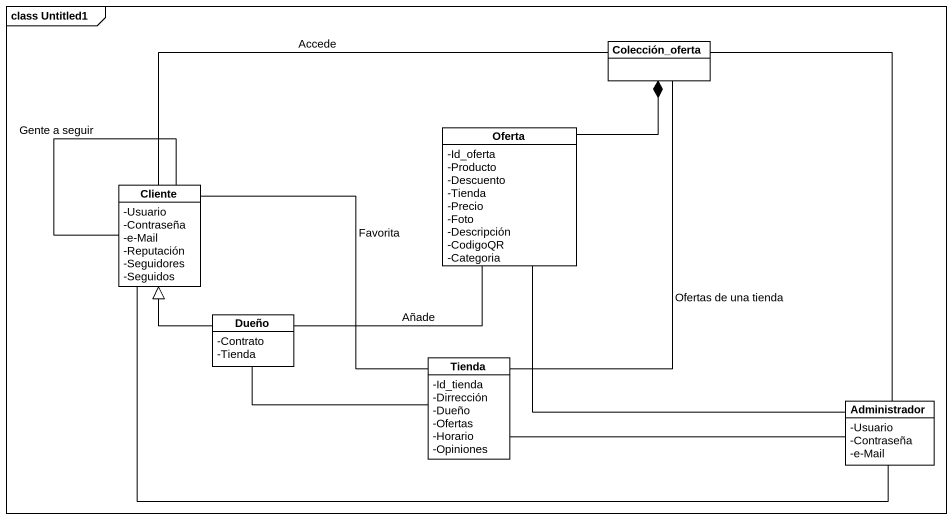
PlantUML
@startuml
mainframe class Untitled1
hide circle
hide empty members
skinparam classAttributeIconSize 0
class Colección_oferta
class Oferta {
  -Id_oferta
  -Producto
  -Descuento
  -Tienda
  -Precio
  -Foto
  -Descripción
  -CodigoQR
  -Categoria
}
class Cliente {
  -Usuario
  -Contraseña
  -e-Mail
  -Reputación
  -Seguidores
  -Seguidos
}
class Dueño {
  -Contrato
  -Tienda
}
class Tienda {
  -Id_tienda
  -Dirrección
  -Dueño
  -Ofertas
  -Horario
  -Opiniones
}
class Administrador {
  -Usuario
  -Contraseña
  -e-Mail
}
Colección_oferta *-- Oferta
Cliente -right- Colección_oferta : Accede
Cliente -- Cliente : Gente a seguir
Cliente -right- Tienda : Favorita
Dueño -right- Oferta : Añade
Dueño -up-|> Cliente
Dueño -right- Tienda
Tienda -up- Colección_oferta : Ofertas de una tienda
Administrador -up- Colección_oferta
Administrador -up- Oferta
Administrador -left- Cliente
Administrador -left- Tienda
@enduml
